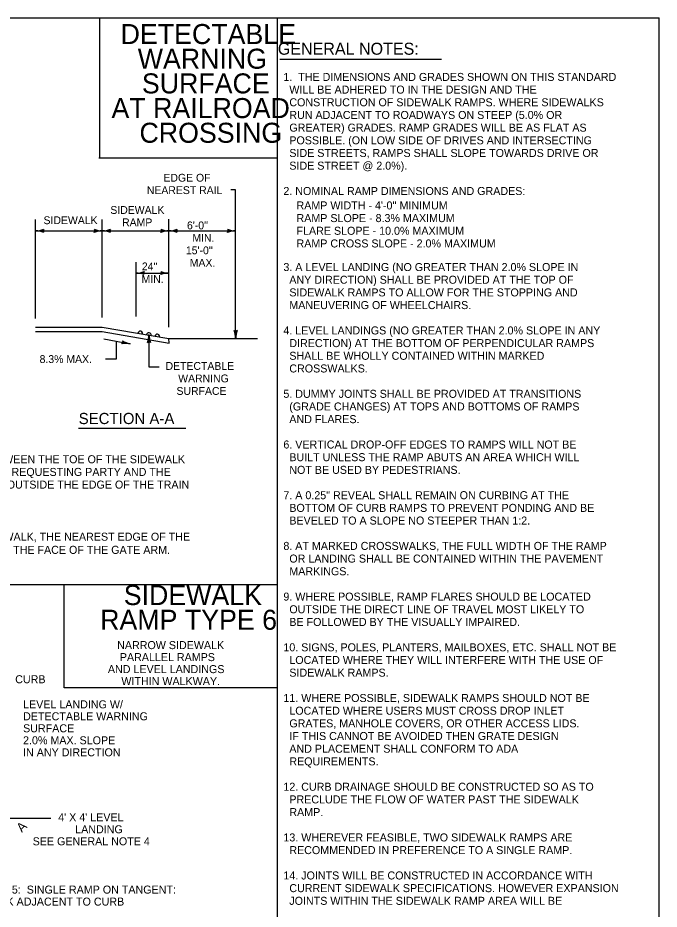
# Model space of a CAD drawing. Extents: x 0 to 32, y 0 to 21.
# Drawn here: x 22.38 to 32, y 7.64 to 21 of the extents above; entities that cross this region are included whole.
import ezdxf

# ---------------------------------------------------------------- set-up
doc = ezdxf.new("R2010")
doc.units = 0
doc.layers.add('Level 1', color=7, linetype='Continuous')

msp = doc.modelspace()

# ---------------------------------------------------------------- linework, layer by layer
at = {"layer": 'Level 1'}
for p, q in [((0, 21), (32, 21)), ((23.608, 21), (23.608, 18.901)), ((26.276, 2), (26.275, 21)), ((32, 0), (32, 21)), ((26.311, 20.38), (28.735, 20.38)), ((23.594, 18.901), (26.261, 18.901)), ((25.648, 18.422), (25.574, 18.422)), ((25.648, 16.192), (25.648, 18.422)), ((22.648, 16.495), (22.648, 17.975)), ((23.648, 16.507), (23.648, 17.975)), ((24.648, 16.363), (24.648, 17.983)), ((22.648, 17.806), (23.648, 17.806)), ((22.758, 17.819), (22.739, 17.811)), ((22.758, 17.793), (22.739, 17.801)), ((22.769, 17.829), (22.76, 17.806)), ((22.769, 17.784), (22.76, 17.806)), ((23.528, 17.829), (23.537, 17.806)), ((23.528, 17.784), (23.537, 17.806)), ((23.539, 17.819), (23.558, 17.811)), ((23.539, 17.793), (23.558, 17.801)), ((23.648, 17.806), (24.648, 17.806)), ((23.758, 17.819), (23.739, 17.811)), ((23.758, 17.793), (23.739, 17.801)), ((23.769, 17.829), (23.76, 17.806)), ((23.769, 17.784), (23.76, 17.806)), ((24.528, 17.829), (24.537, 17.806)), ((24.528, 17.784), (24.537, 17.806)), ((24.539, 17.819), (24.558, 17.811)), ((24.539, 17.793), (24.558, 17.801)), ((24.648, 17.806), (25.648, 17.806)), ((24.758, 17.819), (24.739, 17.811)), ((24.758, 17.793), (24.739, 17.801)), ((24.769, 17.829), (24.76, 17.806)), ((24.769, 17.784), (24.76, 17.806)), ((25.528, 17.829), (25.537, 17.806)), ((25.528, 17.784), (25.537, 17.806)), ((25.539, 17.819), (25.558, 17.811)), ((25.539, 17.793), (25.558, 17.801)), ((24.154, 16.521), (24.154, 17.336)), ((24.154, 17.173), (24.648, 17.173)), ((24.264, 17.186), (24.245, 17.178)), ((24.264, 17.16), (24.245, 17.168)), ((24.275, 17.195), (24.266, 17.173)), ((24.275, 17.151), (24.266, 17.173)), ((24.528, 17.196), (24.537, 17.173)), ((24.528, 17.151), (24.537, 17.173)), ((24.539, 17.186), (24.558, 17.178)), ((24.539, 17.16), (24.558, 17.168)), ((22.648, 16.365), (23.648, 16.365)), ((23.648, 16.365), (24.648, 16.192)), ((25.626, 16.312), (25.648, 16.303)), ((25.636, 16.301), (25.644, 16.282)), ((25.671, 16.312), (25.648, 16.303)), ((25.661, 16.301), (25.653, 16.282)), ((22.648, 16.296), (23.648, 16.296)), ((23.648, 16.296), (24.649, 16.122)), ((23.67, 16.188), (24.064, 16.115)), ((24.347, 16.255), (24.347, 15.77)), ((24.648, 16.192), (25.977, 16.192)), ((24.649, 16.122), (24.648, 16.192)), ((23.86, 15.889), (23.86, 16.153)), ((23.941, 16.115), (23.954, 16.135)), ((23.949, 16.159), (23.954, 16.135)), ((23.954, 16.122), (23.974, 16.126)), ((23.959, 16.147), (23.976, 16.136)), ((24.325, 16.135), (24.348, 16.144)), ((24.335, 16.146), (24.343, 16.165)), ((24.37, 16.135), (24.348, 16.144)), ((24.36, 16.146), (24.352, 16.165)), ((23.694, 15.889), (23.86, 15.889)), ((24.347, 15.77), (24.5, 15.77)), ((23.291, 14.85), (24.9, 14.85)), ((26.275, 12.5), (0, 12.5)), ((23.075, 10.955), (23.075, 12.5)), ((21.905, 9.001), (22.875, 9.001))]:
    msp.add_line(p, q, dxfattribs=at)
msp.add_lwpolyline([(26.275, 10.955), (23.075, 10.955)], dxfattribs=at)
for centre, radius, start, end in [((22.649, 18.141), 0.334, 269.9869, 291.2101), ((22.649, 17.472), 0.334, 68.7899, 90.0131), ((23.648, 18.141), 0.334, 248.7899, 270.0131), ((23.648, 17.472), 0.334, 89.9869, 111.2101), ((23.649, 18.141), 0.334, 269.9869, 291.2101), ((23.649, 17.472), 0.334, 68.7899, 90.0131), ((24.648, 18.141), 0.334, 248.7899, 270.0131), ((24.648, 17.472), 0.334, 89.9869, 111.2101), ((24.649, 18.141), 0.334, 269.9869, 291.2101), ((24.649, 17.472), 0.334, 68.7899, 90.0131), ((25.648, 18.141), 0.334, 248.7899, 270.0131), ((25.648, 17.472), 0.334, 89.9869, 111.2101), ((24.154, 17.507), 0.334, 269.9869, 291.2101), ((24.154, 16.839), 0.334, 68.7899, 90.0131), ((24.648, 17.508), 0.334, 248.7899, 270.0131), ((24.648, 16.839), 0.334, 89.9869, 111.2101), ((24.218, 16.269), 0.0348, 346.642, 173.6389), ((25.314, 16.192), 0.334, 359.9869, 21.2101), ((25.983, 16.192), 0.334, 158.7899, 180.0131), ((24.346, 16.244), 0.0348, 350.9893, 169.2917), ((24.013, 16.255), 0.334, 338.7899, 0.0131), ((24.682, 16.255), 0.334, 179.9869, 201.2101), ((24.472, 16.224), 0.0348, 347.004, 173.277), ((24.003, 15.786), 0.334, 79.4151, 100.6384), ((24.125, 16.443), 0.334, 238.2181, 259.4413)]:
    msp.add_arc(centre, radius, start, end, dxfattribs=at)

# ---------------------------------------------------------------- texts
for s, height, p in [('DETECTABLE', 0.3, (23.923, 20.607)), (' GENERAL NOTES:', 0.18, (26.214, 20.447)), ('WARNING', 0.3, (24.18, 20.237)), ('SURFACE', 0.3, (24.242, 19.867)), ('1.  THE DIMENSIONS AND GRADES SHOWN ON THIS STANDARD', 0.12, (26.364, 20.054)), ('  WILL BE ADHERED TO IN THE DESIGN AND THE ', 0.12, (26.364, 19.864)), ('AT RAILROAD', 0.3, (23.786, 19.497)), ('  CONSTRUCTION OF SIDEWALK RAMPS. WHERE SIDEWALKS ', 0.12, (26.364, 19.674)), ('  RUN ADJACENT TO ROADWAYS ON STEEP (5.0% OR ', 0.12, (26.364, 19.484)), ('CROSSING', 0.3, (24.206, 19.127)), ('  GREATER) GRADES. RAMP GRADES WILL BE AS FLAT AS', 0.12, (26.364, 19.294)), ('  POSSIBLE. (ON LOW SIDE OF DRIVES AND INTERSECTING ', 0.12, (26.364, 19.104)), ('  SIDE STREETS, RAMPS SHALL SLOPE TOWARDS DRIVE OR', 0.12, (26.364, 18.914)), ('  SIDE STREET @ 2.0%).', 0.12, (26.364, 18.724)), ('EDGE OF', 0.1173, (24.565, 18.544)), ('NEAREST RAIL', 0.1173, (24.316, 18.358)), ('2. NOMINAL RAMP DIMENSIONS AND GRADES:', 0.12, (26.364, 18.344)), ('SIDEWALK', 0.1173, (23.769, 18.061)), ("   RAMP WIDTH - 4'-0'' MINIMUM", 0.12, (26.427, 18.128)), ('   RAMP SLOPE - 8.3% MAXIMUM', 0.12, (26.427, 17.938)), ('SIDEWALK', 0.1173, (22.767, 17.907)), ('RAMP', 0.1173, (23.945, 17.876)), ("6'-0''", 0.1173, (24.918, 17.83)), ('   FLARE SLOPE - 10.0% MAXIMUM', 0.12, (26.427, 17.748)), ('MIN.', 0.1173, (24.999, 17.643)), ('   RAMP CROSS SLOPE - 2.0% MAXIMUM', 0.12, (26.427, 17.558)), ("15'-0''", 0.1173, (24.902, 17.456)), ('MAX.', 0.1173, (24.96, 17.269)), ("24''", 0.1173, (24.241, 17.215)), ('3. A LEVEL LANDING (NO GREATER THAN 2.0% SLOPE IN ', 0.12, (26.364, 17.204)), ('MIN.', 0.1173, (24.237, 17.027)), ('  ANY DIRECTION) SHALL BE PROVIDED AT THE TOP OF ', 0.12, (26.364, 17.014)), ('  SIDEWALK RAMPS TO ALLOW FOR THE STOPPING AND ', 0.12, (26.364, 16.824)), ('  MANEUVERING OF WHEELCHAIRS.', 0.12, (26.364, 16.634)), ('4. LEVEL LANDINGS (NO GREATER THAN 2.0% SLOPE IN ANY', 0.12, (26.364, 16.254)), ('  DIRECTION) AT THE BOTTOM OF PERPENDICULAR RAMPS ', 0.12, (26.364, 16.064)), ('8.3% MAX.', 0.1173, (22.708, 15.826)), ('  SHALL BE WHOLLY CONTAINED WITHIN MARKED ', 0.12, (26.364, 15.874)), ('DETECTABLE', 0.1173, (24.597, 15.723)), ('  CROSSWALKS.', 0.12, (26.364, 15.684)), ('WARNING', 0.1173, (24.787, 15.536)), ('SURFACE', 0.1173, (24.761, 15.348)), ('5. DUMMY JOINTS SHALL BE PROVIDED AT TRANSITIONS ', 0.12, (26.364, 15.304)), ('  (GRADE CHANGES) AT TOPS AND BOTTOMS OF RAMPS ', 0.12, (26.364, 15.114)), ('SECTION A-A', 0.168, (23.294, 14.91)), ('  AND FLARES.', 0.12, (26.364, 14.924)), ('6. VERTICAL DROP-OFF EDGES TO RAMPS WILL NOT BE ', 0.12, (26.364, 14.544)), ('*  WHERE THIS DISTANCE CANNOT BE MET, A CLEARANCE DISTANCE BETWEEN THE TOE OF THE SIDEWALK', 0.12, (16.348, 14.323)), ('  BUILT UNLESS THE RAMP ABUTS AN AREA WHICH WILL', 0.12, (26.364, 14.354)), ('  RAMP AND THE FACE OF RAIL WILL BE UPON AGREEMENT BETWEEN THE REQUESTING PARTY AND THE ', 0.12, (16.348, 14.133)), ('  NOT BE USED BY PEDESTRIANS.', 0.12, (26.364, 14.164)), ('  RAILROAD.  HOWEVER, THE DETECTABLE WARNING SURFACE SHALL BE OUTSIDE THE EDGE OF THE TRAIN', 0.12, (16.348, 13.943)), ('7. A 0.25" REVEAL SHALL REMAIN ON CURBING AT THE ', 0.12, (26.364, 13.784)), ('  BOTTOM OF CURB RAMPS TO PREVENT PONDING AND BE', 0.12, (26.364, 13.594)), ('  BEVELED TO A SLOPE NO STEEPER THAN 1:2.', 0.12, (26.364, 13.404)), ('NOTE:  WHERE A PEDESTRIAN GATE IS PROVIDED ACROSS THE SIDEWALK, THE NEAREST EDGE OF THE', 0.12, (16.7, 13.162)), ('8. AT MARKED CROSSWALKS, THE FULL WIDTH OF THE RAMP', 0.12, (26.364, 13.024)), ("DETECTABLE WARNING SURFACE SHALL BE A MINIMUM OF 2'-0'' FROM THE FACE OF THE GATE ARM.", 0.12, (16.7, 12.965)), ('  OR LANDING SHALL BE CONTAINED WITHIN THE PAVEMENT ', 0.12, (26.364, 12.834)), ('  MARKINGS.', 0.12, (26.364, 12.644)), ('SIDEWALK ', 0.3, (23.97, 12.197)), ('9. WHERE POSSIBLE, RAMP FLARES SHOULD BE LOCATED ', 0.12, (26.364, 12.264)), ('  OUTSIDE THE DIRECT LINE OF TRAVEL MOST LIKELY TO', 0.12, (26.364, 12.074)), ('RAMP TYPE 6', 0.3, (23.616, 11.827)), ('  BE FOLLOWED BY THE VISUALLY IMPAIRED.', 0.12, (26.364, 11.884)), ('NARROW SIDEWALK ', 0.12, (23.871, 11.537)), ('10. SIGNS, POLES, PLANTERS, MAILBOXES, ETC. SHALL NOT BE', 0.12, (26.364, 11.504)), ('PARALLEL RAMPS', 0.12, (23.911, 11.357)), ('  LOCATED WHERE THEY WILL INTERFERE WITH THE USE OF ', 0.12, (26.364, 11.314)), ('AND LEVEL LANDINGS', 0.12, (23.732, 11.177)), ('  SIDEWALK RAMPS.', 0.12, (26.364, 11.124)), ('CURB', 0.12, (22.342, 11.025)), ('WITHIN WALKWAY.', 0.12, (23.934, 10.997)), ('11. WHERE POSSIBLE, SIDEWALK RAMPS SHOULD NOT BE ', 0.12, (26.364, 10.744)), ('LEVEL LANDING W/', 0.12, (22.46, 10.649)), ('DETECTABLE WARNING', 0.12, (22.46, 10.47)), ('  LOCATED WHERE USERS MUST CROSS DROP INLET ', 0.12, (26.364, 10.554)), ('  GRATES, MANHOLE COVERS, OR OTHER ACCESS LIDS.', 0.12, (26.364, 10.364)), ('SURFACE', 0.12, (22.46, 10.29)), ('  IF THIS CANNOT BE AVOIDED THEN GRATE DESIGN ', 0.12, (26.364, 10.174)), ('2.0% MAX. SLOPE', 0.12, (22.46, 10.11)), ('IN ANY DIRECTION', 0.12, (22.46, 9.93)), ('  AND PLACEMENT SHALL CONFORM TO ADA ', 0.12, (26.364, 9.984)), ('  REQUIREMENTS.', 0.12, (26.364, 9.794)), ('12. CURB DRAINAGE SHOULD BE CONSTRUCTED SO AS TO', 0.12, (26.364, 9.414)), ('  PRECLUDE THE FLOW OF WATER PAST THE SIDEWALK', 0.12, (26.364, 9.224)), ('  RAMP.', 0.12, (26.364, 9.034)), ("4' X 4' LEVEL", 0.12, (22.987, 8.956)), ('LANDING', 0.12, (23.242, 8.776)), ('SEE GENERAL NOTE 4', 0.12, (22.604, 8.596)), ('13. WHEREVER FEASIBLE, TWO SIDEWALK RAMPS ARE ', 0.12, (26.364, 8.654)), ('  RECOMMENDED IN PREFERENCE TO A SINGLE RAMP.', 0.12, (26.364, 8.464)), ('14. JOINTS WILL BE CONSTRUCTED IN ACCORDANCE WITH', 0.12, (26.364, 8.084)), ('EXAMPLE 5:  SINGLE RAMP ON TANGENT:', 0.12, (21.489, 7.872)), ('  CURRENT SIDEWALK SPECIFICATIONS. HOWEVER EXPANSION', 0.12, (26.364, 7.894)), ('SIDEWALK ADJACENT TO CURB', 0.12, (21.489, 7.692)), ('  JOINTS WITHIN THE SIDEWALK RAMP AREA WILL BE ', 0.12, (26.364, 7.704))]:
    msp.add_text(s, height=height, dxfattribs=at).set_placement(p)
msp.add_text('A', height=0.14, rotation=45, dxfattribs=at).set_placement((22.443, 8.78))

doc.saveas('drawing.dxf')
